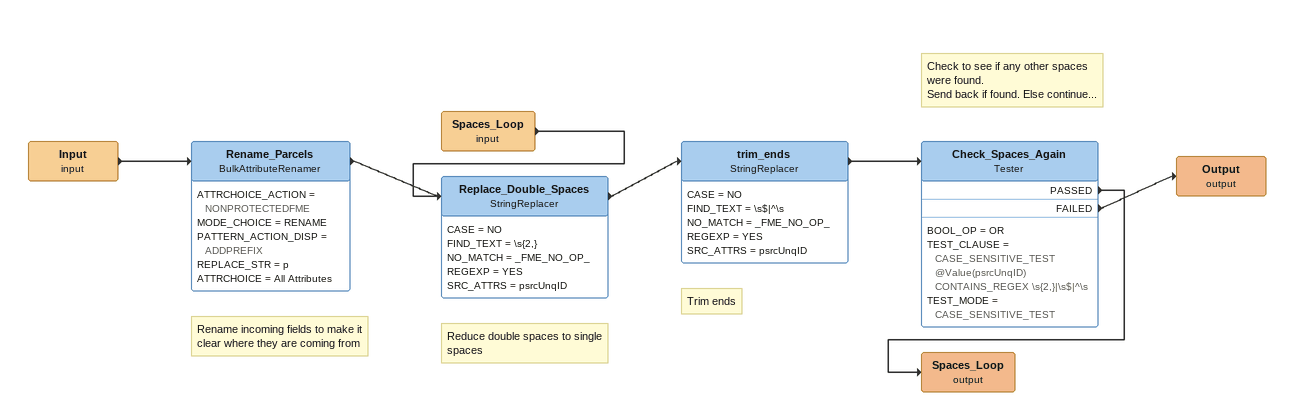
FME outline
Input (input)
    -> Rename_Parcels
Note: Rename incoming fields to make it clear where they are coming from
Rename_Parcels: BulkAttributeRenamer
    ATTRCHOICE_ACTION = NONPROTECTEDFME
    MODE_CHOICE = RENAME
    PATTERN_ACTION_DISP = ADDPREFIX
    REPLACE_STR = p
    ATTRCHOICE = All Attributes
    -> Replace_Double_Spaces
Spaces_Loop (input)
    -> Replace_Double_Spaces
Note: Reduce double spaces to single spaces
Replace_Double_Spaces: StringReplacer
    CASE = NO
    FIND_TEXT = \s{2,}
    NO_MATCH = _FME_NO_OP_
    REGEXP = YES
    SRC_ATTRS = psrcUnqID
    -> trim_ends
Note: Trim ends
trim_ends: StringReplacer
    CASE = NO
    FIND_TEXT = \s$|^\s
    NO_MATCH = _FME_NO_OP_
    REGEXP = YES
    SRC_ATTRS = psrcUnqID
    -> Check_Spaces_Again
Note: Check to see if any other spaces were found. / Send back if found. Else continue...
Check_Spaces_Again: Tester
    BOOL_OP = OR
    TEST_CLAUSE = CASE_SENSITIVE_TEST @Value(psrcUnqID) CONTAINS_REGEX \s{2,}|\s$|^\s
    TEST_MODE = CASE_SENSITIVE_TEST
    PASSED -> Spaces_Loop (output)
    FAILED -> Output (output)
Output (output)
Spaces_Loop (output)
